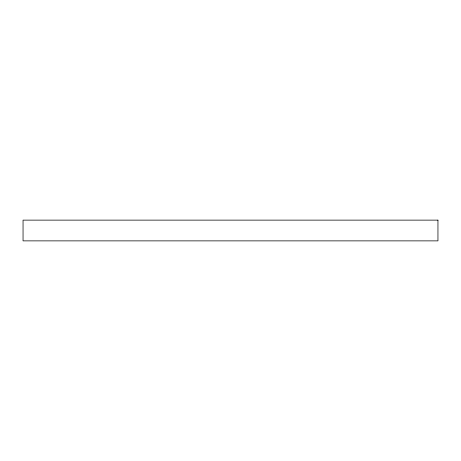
<?xml version="1.0" encoding="UTF-8"?>
<svg xmlns="http://www.w3.org/2000/svg" width="461" height="461" viewBox="0 0 461 461"><rect width="100%" height="100%" fill="white"/><g stroke="black" fill="none" stroke-linecap="round" stroke-linejoin="round"><path stroke-width="0.69" d="M437.95 220.128L23.05 220.128L23.05 240.873L437.95 240.873L437.95 220.128"/></g></svg>
